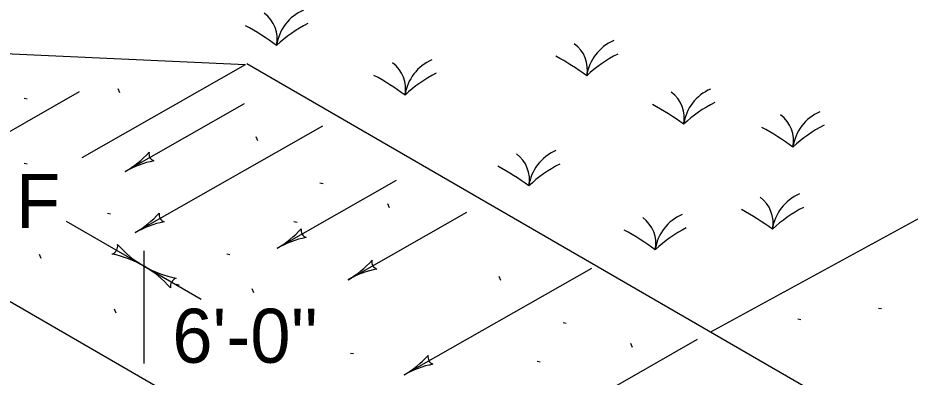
# Model space of a CAD drawing. Extents: x 1000 to 1036.3, y 1000 to 1022.
# Drawn here: x 1026.421 to 1029.726, y 1009.994 to 1011.323 of the extents above; entities that cross this region are included whole.
import ezdxf

# ---------------------------------------------------------------- set-up
doc = ezdxf.new("R2010")
doc.units = 0
doc.layers.add('Level 1', color=7, linetype='Continuous')
doc.layers.add('Level 2', color=7, linetype='Continuous')

msp = doc.modelspace()

# ---------------------------------------------------------------- linework, layer by layer
at = {"layer": 'Level 1'}
for p, q in [((1026.6597, 1010.8067), (1027.2641, 1011.1505)), ((1027.2693, 1011.1534), (1032.9745, 1007.8596)), ((1025.9555, 1010.655), (1026.6502, 1011.0501)), ((1026.7992, 1011.0459), (1026.7935, 1011.0606)), ((1026.4448, 1011.0254), (1026.4562, 1011.0231)), ((1026.8186, 1010.7541), (1027.2607, 1011.0056)), ((1026.8561, 1010.5285), (1027.5508, 1010.9237)), ((1027.31, 1010.8677), (1027.3043, 1010.8824)), ((1026.4448, 1010.7855), (1026.4562, 1010.7832)), ((1027.3819, 1010.4706), (1027.824, 1010.722)), ((1027.5403, 1010.7122), (1027.5517, 1010.7099)), ((1027.7973, 1010.6203), (1027.7916, 1010.635)), ((1028.9874, 1010.1615), (1029.8509, 1010.6318)), ((1026.7531, 1010.5997), (1026.7645, 1010.5975)), ((1027.6444, 1010.354), (1028.0844, 1010.6043)), ((1026.6009, 1010.5704), (1026.8888, 1010.4042)), ((1027.4441, 1010.5695), (1027.4555, 1010.5672)), ((1026.0604, 1010.4658), (1031.7656, 1007.172)), ((1026.5078, 1010.4328), (1026.5021, 1010.4475)), ((1026.8888, 1010.0439), (1026.8888, 1010.4606)), ((1027.1954, 1010.4498), (1027.2068, 1010.4475)), ((1026.8888, 1010.4042), (1027.1, 1010.2823)), ((1027.8519, 1010.0021), (1028.5466, 1010.3972)), ((1028.2102, 1010.3508), (1028.2045, 1010.3655)), ((1027.008, 1010.3373), (1027.0194, 1010.3351)), ((1027.295, 1010.3054), (1027.2893, 1010.3201)), ((1026.7852, 1010.2304), (1026.7795, 1010.2451)), ((1029.609, 1010.2494), (1029.6204, 1010.2472)), ((1029.3098, 1010.2096), (1029.3212, 1010.2074)), ((1028.4405, 1010.1953), (1028.4519, 1010.193)), ((1027.8275, 1009.5018), (1028.9384, 1010.1336)), ((1028.6975, 1010.1034), (1028.6918, 1010.1181)), ((1027.6534, 1010.0828), (1027.6648, 1010.0806)), ((1028.3443, 1010.0526), (1028.3557, 1010.0503))]:
    msp.add_line(p, q, dxfattribs=at)
for centre, radius, start, end in [((1027.2643, 1011.2443), 0.1179, 348.4633, 53.8876), ((1027.5452, 1011.1976), 0.167, 113.1649, 172.0268), ((1027.7118, 1010.8693), 0.4834, 116.6646, 133.3645), ((1026.7965, 1010.4273), 0.9848, 53.6749, 61.6054), ((1028.6938, 1011.085), 0.167, 113.1649, 172.0268), ((1028.4129, 1011.1317), 0.1179, 348.4633, 53.8876), ((1028.0208, 1011.0138), 0.167, 113.1649, 172.0268), ((1027.9451, 1010.3147), 0.9848, 53.6749, 61.6054), ((1028.8604, 1010.7567), 0.4834, 116.6646, 133.3645), ((1027.7399, 1011.0605), 0.1179, 348.4633, 53.8876), ((1027.2721, 1010.2435), 0.9848, 53.6749, 61.6054), ((1028.1874, 1010.6856), 0.4834, 116.6646, 133.3645), ((1028.7718, 1010.9526), 0.1179, 348.4633, 53.8876), ((1029.0527, 1010.9058), 0.167, 113.1649, 172.0268), ((1028.304, 1010.1356), 0.9848, 53.6749, 61.6054), ((1029.2192, 1010.5776), 0.4834, 116.6646, 133.3645), ((1029.4575, 1010.8214), 0.167, 113.1649, 172.0268), ((1029.1766, 1010.8682), 0.1179, 348.4633, 53.8876), ((1028.7088, 1010.0512), 0.9848, 53.6749, 61.6054), ((1029.624, 1010.4932), 0.4834, 116.6646, 133.3645), ((1028.1983, 1010.7247), 0.1179, 348.4633, 53.8876), ((1028.4792, 1010.678), 0.167, 113.1649, 172.0268), ((1027.7305, 1009.9077), 0.9848, 53.6749, 61.6054), ((1028.6458, 1010.3497), 0.4834, 116.6646, 133.3645), ((1029.3816, 1010.5176), 0.167, 113.1649, 172.0268), ((1029.1007, 1010.5644), 0.1179, 348.4633, 53.8876), ((1028.6329, 1009.7474), 0.9848, 53.6749, 61.6054), ((1029.5481, 1010.1894), 0.4834, 116.6646, 133.3645), ((1028.6664, 1010.4884), 0.1179, 348.4633, 53.8876), ((1028.9473, 1010.4417), 0.167, 113.1649, 172.0268), ((1029.1138, 1010.1134), 0.4834, 116.6646, 133.3645), ((1028.1986, 1009.6714), 0.9848, 53.6749, 61.6054)]:
    msp.add_arc(centre, radius, start, end, dxfattribs=at)
at = {"layer": 'Level 2'}
msp.add_line((1024.6595, 1011.2687), (1027.2641, 1011.1505), dxfattribs=at)
for centre, radius, start, end in [((1026.6446, 1011.0599), 0.3518, 299.6304, 318.2991), ((1026.9349, 1010.8202), 0.0281, 168.405, 250.5216), ((1026.9925, 1010.4483), 0.3518, 100.9775, 119.6242), ((1026.6446, 1011.0599), 0.3518, 299.6181, 299.6304), ((1026.6821, 1010.8344), 0.3518, 299.6304, 318.2991), ((1026.9724, 1010.5947), 0.0281, 168.405, 250.5216), ((1027.03, 1010.2227), 0.3518, 100.9775, 119.6242), ((1027.208, 1010.7764), 0.3518, 299.6304, 318.2991), ((1027.4983, 1010.5367), 0.0281, 168.405, 250.5216), ((1026.6821, 1010.8344), 0.3518, 299.6181, 299.6304), ((1027.5559, 1010.1647), 0.3518, 100.9775, 119.6242), ((1026.7601, 1010.4786), 0.0313, 288.7748, 10.8915), ((1027.0842, 1010.7428), 0.3909, 221.3474, 239.9941), ((1026.6933, 1010.0657), 0.3909, 60.0002, 78.669), ((1027.208, 1010.7764), 0.3518, 299.6181, 299.6304), ((1027.4704, 1010.6599), 0.3518, 299.6304, 318.2991), ((1027.7607, 1010.4201), 0.0281, 168.405, 250.5216), ((1027.0842, 1010.7428), 0.3909, 239.988, 240.0002), ((1026.6933, 1010.0657), 0.3909, 59.988, 60.0002), ((1027.0842, 1010.7428), 0.3909, 240.0002, 258.669), ((1026.6933, 1010.0657), 0.3909, 41.3474, 59.9941), ((1027.8183, 1010.0482), 0.3518, 100.9775, 119.6242), ((1027.0175, 1010.3299), 0.0313, 108.7748, 190.8915), ((1027.4704, 1010.6599), 0.3518, 299.6181, 299.6304), ((1027.6779, 1010.3079), 0.3518, 299.6304, 318.2991), ((1027.9682, 1010.0682), 0.0281, 168.405, 250.5216), ((1028.0258, 1009.6962), 0.3518, 100.9775, 119.6242), ((1027.6779, 1010.3079), 0.3518, 299.6181, 299.6304)]:
    msp.add_arc(centre, radius, start, end, dxfattribs=at)

# ---------------------------------------------------------------- texts
for s, p in [('F', (1026.4145, 1010.5449)), ("6'-0''", (1026.9937, 1010.0469))]:
    msp.add_text(s, height=0.2, dxfattribs=at).set_placement(p)

doc.saveas('drawing.dxf')
